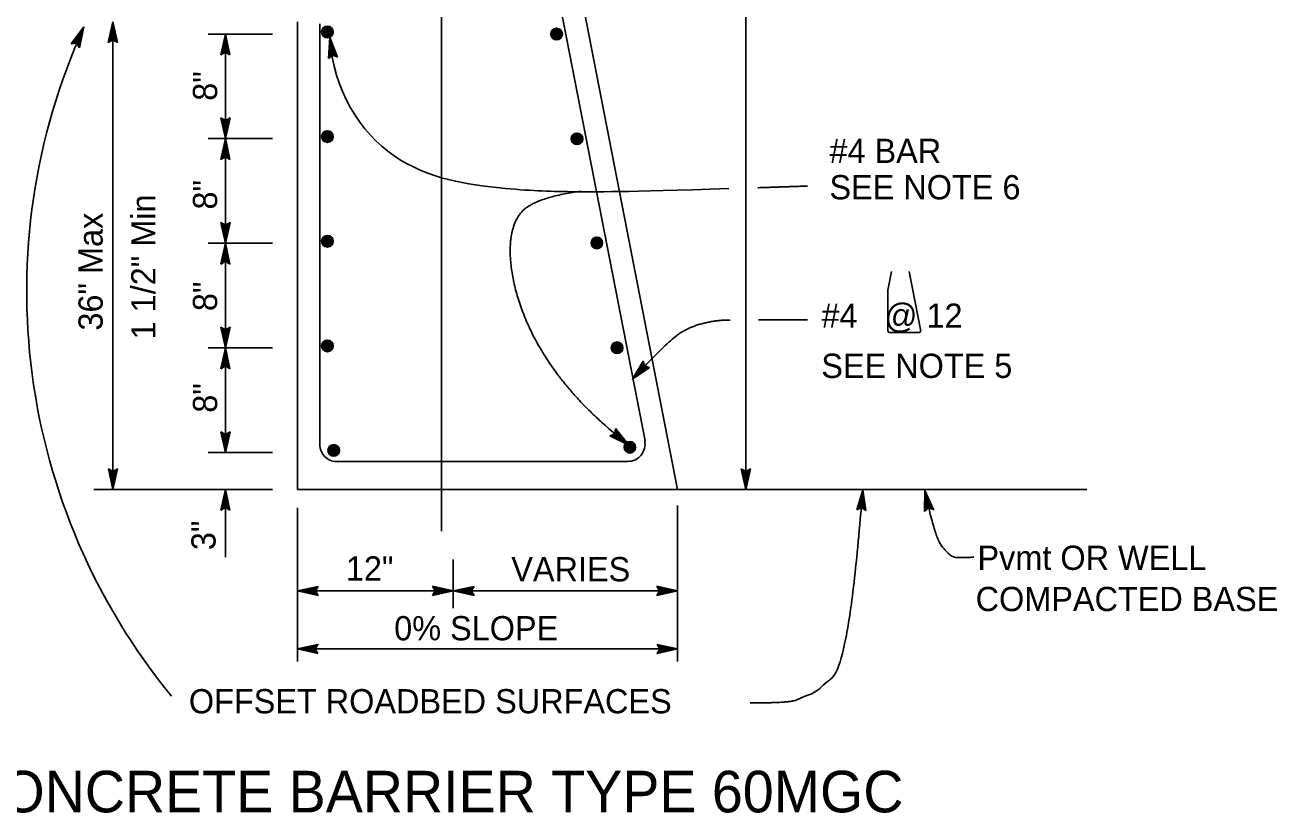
# Model space of a CAD drawing. Extents: x -894 to 866, y -476 to 714.
# Drawn here: x -646.2 to -284.8, y 113.8 to 341.2 of the extents above; entities that cross this region are included whole.
import ezdxf

# ---------------------------------------------------------------- set-up
doc = ezdxf.new("R2010")
doc.units = 0
for name, color, linetype in [('56 Stage 3 Anno', 7, 'Continuous'), ('57 Undefined', 7, 'Continuous'), ('60 Nongeo Data', 7, 'Continuous')]:
    doc.layers.add(name, color=color, linetype=linetype)

msp = doc.modelspace()

# ---------------------------------------------------------------- linework, layer by layer
at = {"layer": '56 Stage 3 Anno'}
for p, q in [((-525.95, 195.2), (-525.95, 549.41)), ((-438.1, 207.2), (-438.1, 510.2)), ((-632.86, 335.82), (-629.16, 340.72)), ((-629.16, 340.72), (-630.43, 334.71)), ((-629.16, 340.72), (-629.16, 340.72)), ((-622.14, 336.2), (-620.8, 342.2)), ((-621.78, 336.42), (-620.8, 340.82)), ((-620.8, 207.2), (-620.8, 342.2)), ((-620.8, 342.2), (-619.47, 336.2)), ((-620.79, 340.81), (-619.83, 336.44)), ((-632.45, 335.87), (-629.73, 339.47)), ((-632.02, 335.93), (-630.3, 338.21)), ((-631.64, 335.95), (-630.88, 336.95)), ((-630.88, 336.95), (-631.13, 335.74)), ((-630.3, 338.21), (-630.9, 335.38)), ((-629.73, 339.46), (-630.66, 335.07)), ((-620.8, 337), (-622.14, 336.2)), ((-622.14, 336.2), (-622.14, 336.2)), ((-621.42, 336.65), (-620.8, 339.44)), ((-621.07, 336.83), (-620.8, 338.06)), ((-620.8, 339.44), (-620.17, 336.61)), ((-620.8, 338.06), (-620.53, 336.85)), ((-619.47, 336.2), (-620.8, 337)), ((-619.47, 336.2), (-619.47, 336.2)), ((-574.71, 338.64), (-593.33, 338.64)), ((-589.69, 332.64), (-588.35, 338.64)), ((-589.34, 332.86), (-588.35, 337.26)), ((-588.35, 338.64), (-588.35, 308.45)), ((-588.35, 338.64), (-588.35, 338.64)), ((-588.35, 338.64), (-587.02, 332.64)), ((-588.35, 337.25), (-587.38, 332.88)), ((-558.58, 331.56), (-558.22, 337.69)), ((-558.27, 331.83), (-558, 336.33)), ((-558.22, 337.69), (-558.22, 337.69)), ((-558.22, 337.69), (-555.95, 331.98)), ((-557.99, 336.32), (-556.34, 332.15)), ((-631.31, 335.99), (-632.86, 335.82)), ((-632.86, 335.82), (-632.86, 335.82)), ((-630.43, 334.71), (-631.31, 335.99)), ((-630.43, 334.71), (-630.43, 334.71)), ((-588.35, 333.44), (-589.69, 332.64)), ((-589.69, 332.64), (-589.69, 332.64)), ((-588.98, 333.09), (-588.35, 335.88)), ((-588.63, 333.27), (-588.36, 334.5)), ((-588.36, 334.5), (-588.09, 333.29)), ((-588.35, 335.88), (-587.73, 333.06)), ((-587.02, 332.64), (-588.35, 333.44)), ((-587.02, 332.64), (-587.02, 332.64)), ((-557.39, 332.56), (-558.58, 331.56)), ((-557.95, 332.11), (-557.78, 334.96)), ((-557.78, 334.96), (-556.71, 332.27)), ((-557.64, 332.34), (-557.56, 333.6)), ((-557.56, 333.6), (-557.1, 332.45)), ((-555.95, 331.98), (-557.39, 332.56)), ((-558.58, 331.56), (-558.58, 331.56)), ((-555.95, 331.98), (-555.95, 331.98)), ((-588.35, 308.45), (-589.68, 314.45)), ((-589.68, 314.45), (-589.68, 314.45)), ((-589.68, 314.45), (-588.35, 313.65)), ((-588.35, 313.65), (-587.01, 314.45)), ((-587.01, 314.45), (-588.35, 308.45)), ((-587.01, 314.45), (-587.01, 314.45)), ((-588.36, 309.84), (-589.32, 314.22)), ((-588.35, 311.21), (-588.98, 314.04)), ((-588.35, 312.59), (-588.62, 313.8)), ((-587.37, 314.23), (-588.35, 309.83)), ((-587.73, 314), (-588.35, 311.21)), ((-588.07, 313.82), (-588.35, 312.59)), ((-574.71, 308.45), (-593.33, 308.45)), ((-589.69, 302.45), (-588.35, 308.45)), ((-588.35, 308.45), (-588.35, 278.26)), ((-588.35, 308.45), (-588.35, 308.45)), ((-588.35, 308.45), (-588.35, 308.45)), ((-588.35, 308.45), (-587.02, 302.45)), ((-589.34, 302.67), (-588.35, 307.07)), ((-588.98, 302.9), (-588.35, 305.69)), ((-588.63, 303.08), (-588.36, 304.31)), ((-588.36, 304.31), (-588.09, 303.1)), ((-588.35, 307.06), (-587.38, 302.69)), ((-588.35, 305.69), (-587.73, 302.86)), ((-588.35, 303.25), (-589.69, 302.45)), ((-589.69, 302.45), (-589.69, 302.45)), ((-587.02, 302.45), (-588.35, 303.25)), ((-587.02, 302.45), (-587.02, 302.45)), ((-588.35, 278.26), (-589.68, 284.26)), ((-589.68, 284.26), (-589.68, 284.26)), ((-589.68, 284.26), (-588.35, 283.46)), ((-588.36, 279.65), (-589.32, 284.02)), ((-588.35, 281.02), (-588.98, 283.85)), ((-588.35, 282.4), (-588.62, 283.61)), ((-588.35, 283.46), (-587.01, 284.26)), ((-587.01, 284.26), (-588.35, 278.26)), ((-587.37, 284.04), (-588.35, 279.64)), ((-587.73, 283.81), (-588.35, 281.02)), ((-588.07, 283.63), (-588.35, 282.4)), ((-587.01, 284.26), (-587.01, 284.26)), ((-574.71, 278.26), (-593.33, 278.26)), ((-589.69, 272.26), (-588.35, 278.26)), ((-588.35, 278.26), (-588.35, 248.06)), ((-588.35, 278.26), (-588.35, 278.26)), ((-588.35, 278.26), (-588.35, 278.26)), ((-588.35, 278.26), (-587.02, 272.26)), ((-589.34, 272.47), (-588.35, 276.88)), ((-588.98, 272.71), (-588.35, 275.49)), ((-588.35, 276.87), (-587.38, 272.49)), ((-588.35, 275.49), (-587.73, 272.67)), ((-588.35, 273.06), (-589.69, 272.26)), ((-589.69, 272.26), (-589.69, 272.26)), ((-588.63, 272.88), (-588.36, 274.11)), ((-588.36, 274.11), (-588.09, 272.9)), ((-587.02, 272.26), (-588.35, 273.06)), ((-587.02, 272.26), (-587.02, 272.26)), ((-588.35, 248.06), (-589.68, 254.06)), ((-589.68, 254.06), (-589.68, 254.06)), ((-589.68, 254.06), (-588.35, 253.26)), ((-588.36, 249.46), (-589.32, 253.83)), ((-588.35, 250.83), (-588.98, 253.65)), ((-588.35, 252.21), (-588.62, 253.42)), ((-588.35, 253.26), (-587.01, 254.06)), ((-587.01, 254.06), (-588.35, 248.06)), ((-587.37, 253.85), (-588.35, 249.44)), ((-587.73, 253.61), (-588.35, 250.83)), ((-588.07, 253.44), (-588.35, 252.21)), ((-587.01, 254.06), (-587.01, 254.06)), ((-574.71, 248.06), (-593.33, 248.06)), ((-589.69, 242.06), (-588.35, 248.06)), ((-589.34, 242.28), (-588.35, 246.69)), ((-588.35, 248.06), (-588.35, 217.87)), ((-588.35, 248.06), (-588.35, 248.06)), ((-588.35, 248.06), (-588.35, 248.06)), ((-588.35, 248.06), (-587.02, 242.06)), ((-588.35, 246.67), (-587.38, 242.3)), ((-588.35, 242.86), (-589.69, 242.06)), ((-588.98, 242.52), (-588.35, 245.3)), ((-588.63, 242.69), (-588.36, 243.92)), ((-588.36, 243.92), (-588.09, 242.71)), ((-588.35, 245.3), (-587.73, 242.48)), ((-587.02, 242.06), (-588.35, 242.86)), ((-589.69, 242.06), (-589.69, 242.06)), ((-587.02, 242.06), (-587.02, 242.06)), ((-475.93, 223.25), (-475.73, 224.8)), ((-475.78, 224.38), (-472.93, 220.88)), ((-475.73, 224.8), (-475.73, 224.8)), ((-475.73, 224.8), (-471.85, 220.03)), ((-588.35, 217.87), (-589.68, 223.87)), ((-589.68, 223.87), (-589.68, 223.87)), ((-589.68, 223.87), (-588.35, 223.07)), ((-588.36, 219.26), (-589.32, 223.64)), ((-588.35, 220.64), (-588.98, 223.46)), ((-588.35, 222.02), (-588.62, 223.23)), ((-588.35, 223.07), (-587.01, 223.87)), ((-587.01, 223.87), (-588.35, 217.87)), ((-587.37, 223.66), (-588.35, 219.25)), ((-587.73, 223.42), (-588.35, 220.64)), ((-588.07, 223.25), (-588.35, 222.02)), ((-587.01, 223.87), (-587.01, 223.87)), ((-477.38, 222.7), (-475.93, 223.25)), ((-471.85, 220.03), (-477.38, 222.7)), ((-477.38, 222.7), (-477.38, 222.7)), ((-472.95, 220.89), (-476.98, 222.84)), ((-474.02, 221.74), (-476.62, 223)), ((-475.1, 222.6), (-476.22, 223.14)), ((-475.9, 223.58), (-475.1, 222.6)), ((-475.82, 223.96), (-474.02, 221.74)), ((-574.71, 217.87), (-593.33, 217.87)), ((-588.35, 217.87), (-588.35, 217.87)), ((-471.85, 220.03), (-471.85, 220.03)), ((-620.8, 207.2), (-622.13, 213.2)), ((-622.13, 213.2), (-622.13, 213.2)), ((-622.13, 213.2), (-620.8, 212.4)), ((-620.8, 208.59), (-621.77, 212.97)), ((-620.79, 209.96), (-621.42, 212.79)), ((-620.79, 211.34), (-621.06, 212.55)), ((-620.8, 212.4), (-619.46, 213.2)), ((-619.46, 213.2), (-620.8, 207.2)), ((-619.81, 212.98), (-620.8, 208.58)), ((-620.17, 212.75), (-620.79, 209.96)), ((-620.52, 212.57), (-620.79, 211.34)), ((-619.46, 213.2), (-619.46, 213.2)), ((-438.1, 207.2), (-439.43, 213.2)), ((-439.43, 213.2), (-439.43, 213.2)), ((-439.43, 213.2), (-438.1, 212.4)), ((-438.1, 208.59), (-439.07, 212.97)), ((-438.09, 209.96), (-438.72, 212.79)), ((-438.09, 211.34), (-438.36, 212.55)), ((-438.1, 212.4), (-436.76, 213.2)), ((-436.76, 213.2), (-438.1, 207.2)), ((-437.11, 212.98), (-438.09, 208.58)), ((-437.47, 212.75), (-438.09, 209.96)), ((-437.82, 212.57), (-438.09, 211.34)), ((-436.76, 213.2), (-436.76, 213.2)), ((-574.71, 207.2), (-626.32, 207.2)), ((-620.8, 207.2), (-620.8, 207.2)), ((-589.69, 201.2), (-588.35, 207.2)), ((-588.35, 207.2), (-588.35, 187.68)), ((-588.35, 207.2), (-588.35, 207.2)), ((-588.35, 207.2), (-587.02, 201.2)), ((-438.1, 207.2), (-438.1, 207.2)), ((-589.34, 201.42), (-588.35, 205.82)), ((-588.98, 201.65), (-588.35, 204.44)), ((-588.63, 201.83), (-588.36, 203.06)), ((-588.36, 203.06), (-588.09, 201.85)), ((-588.35, 205.81), (-587.38, 201.44)), ((-588.35, 204.44), (-587.73, 201.61)), ((-457.83, 202.58), (-457.83, 157.56)), ((-588.35, 202), (-589.69, 201.2)), ((-589.69, 201.2), (-589.69, 201.2)), ((-587.02, 201.2), (-588.35, 202)), ((-587.02, 201.2), (-587.02, 201.2)), ((-567.57, 201.93), (-567.57, 157.56)), ((-522.57, 186.95), (-522.57, 172.9)), ((-567.57, 177.9), (-561.57, 179.23)), ((-522.57, 177.9), (-567.57, 177.9)), ((-561.57, 176.56), (-567.57, 177.9)), ((-567.57, 177.9), (-567.57, 177.9)), ((-561.78, 176.92), (-566.19, 177.9)), ((-566.17, 177.9), (-561.8, 178.87)), ((-564.8, 177.9), (-561.98, 178.52)), ((-562.02, 177.28), (-564.8, 177.9)), ((-563.42, 177.9), (-562.21, 178.17)), ((-562.19, 177.62), (-563.42, 177.9)), ((-561.57, 179.23), (-562.37, 177.9)), ((-562.37, 177.9), (-561.57, 176.56)), ((-561.57, 179.23), (-561.57, 179.23)), ((-527.77, 177.9), (-528.57, 179.24)), ((-528.57, 179.24), (-528.57, 179.24)), ((-528.57, 179.24), (-522.57, 177.9)), ((-522.57, 177.9), (-528.57, 176.57)), ((-528.57, 176.57), (-527.77, 177.9)), ((-528.35, 178.88), (-523.95, 177.9)), ((-523.96, 177.9), (-528.33, 176.93)), ((-525.33, 177.9), (-528.15, 177.28)), ((-528.12, 178.53), (-525.33, 177.9)), ((-527.94, 178.18), (-526.71, 177.9)), ((-526.71, 177.9), (-527.92, 177.64)), ((-522.57, 177.9), (-516.57, 179.23)), ((-457.83, 177.9), (-522.57, 177.9)), ((-516.57, 176.56), (-522.57, 177.9)), ((-522.57, 177.9), (-522.57, 177.9)), ((-522.57, 177.9), (-522.57, 177.9)), ((-516.78, 176.92), (-521.19, 177.9)), ((-521.17, 177.9), (-516.8, 178.87)), ((-519.8, 177.9), (-516.98, 178.52)), ((-517.02, 177.28), (-519.8, 177.9)), ((-518.42, 177.9), (-517.21, 178.17)), ((-517.19, 177.62), (-518.42, 177.9)), ((-516.57, 179.23), (-517.37, 177.9)), ((-517.37, 177.9), (-516.57, 176.56)), ((-516.57, 179.23), (-516.57, 179.23)), ((-463.03, 177.9), (-463.83, 179.24)), ((-463.83, 179.24), (-463.83, 179.24)), ((-463.83, 179.24), (-457.83, 177.9)), ((-457.83, 177.9), (-463.83, 176.57)), ((-463.83, 176.57), (-463.03, 177.9)), ((-463.61, 178.88), (-459.21, 177.9)), ((-459.22, 177.9), (-463.59, 176.93)), ((-460.59, 177.9), (-463.42, 177.28)), ((-463.38, 178.53), (-460.59, 177.9)), ((-463.2, 178.18), (-461.97, 177.9)), ((-461.97, 177.9), (-463.18, 177.64)), ((-457.83, 177.9), (-457.83, 177.9)), ((-561.57, 176.56), (-561.57, 176.56)), ((-528.57, 176.57), (-528.57, 176.57)), ((-516.57, 176.56), (-516.57, 176.56)), ((-463.83, 176.57), (-463.83, 176.57)), ((-457.83, 161.16), (-567.57, 161.16))]:
    msp.add_line(p, q, dxfattribs=at)
for points in [[(-465.88, 242.42), (-470.88, 239), (-467.8, 244.21), (-467.69, 243.82), (-469.94, 240.01), (-466.28, 242.5), (-466.67, 242.59), (-469.02, 240.99), (-467.58, 243.43), (-467.46, 243.04), (-468.09, 241.98), (-467.07, 242.68), (-467.38, 242.74), (-467.8, 244.21), (-467.38, 242.74)], [(-406.11, 201.35), (-404.33, 207.13), (-403.49, 201.14), (-403.82, 201.38), (-404.44, 205.77), (-405.75, 201.53), (-405.38, 201.71), (-404.55, 204.42), (-404.16, 201.62), (-404.49, 201.86), (-404.66, 203.07), (-405.02, 201.89), (-404.74, 202.03), (-403.49, 201.14), (-404.74, 202.03)], [(-386.51, 200.83), (-386.47, 206.88), (-383.94, 201.39), (-384.32, 201.52), (-386.18, 205.54), (-386.21, 201.11), (-385.91, 201.39), (-385.9, 204.22), (-384.71, 201.65), (-385.09, 201.78), (-385.61, 202.9), (-385.61, 201.66), (-385.38, 201.88), (-383.94, 201.39), (-385.38, 201.88)], [(-561.66, 159.84), (-567.57, 161.16), (-561.66, 162.46), (-561.87, 162.12), (-566.2, 161.16), (-561.87, 160.19), (-562.08, 160.53), (-564.85, 161.15), (-562.08, 161.77), (-562.29, 161.42), (-563.49, 161.15), (-562.29, 160.88), (-562.45, 161.16), (-561.66, 162.46), (-562.45, 161.16)], [(-561.66, 159.84), (-567.57, 161.16), (-561.66, 162.46), (-561.87, 162.12), (-566.2, 161.16), (-561.87, 160.19), (-562.08, 160.53), (-564.85, 161.15), (-562.08, 161.77), (-562.29, 161.42), (-563.49, 161.15), (-562.29, 160.88), (-562.45, 161.16), (-561.66, 162.46), (-562.45, 161.16)], [(-463.73, 162.47), (-457.83, 161.16), (-463.73, 159.85), (-463.52, 160.19), (-459.2, 161.15), (-463.52, 162.12), (-463.32, 161.78), (-460.55, 161.16), (-463.31, 160.54), (-463.1, 160.89), (-461.91, 161.16), (-463.11, 161.43), (-462.95, 161.16), (-463.73, 159.85), (-462.95, 161.16)], [(-463.73, 162.47), (-457.83, 161.16), (-463.73, 159.85), (-463.52, 160.19), (-459.2, 161.15), (-463.52, 162.12), (-463.32, 161.78), (-460.55, 161.16), (-463.31, 160.54), (-463.1, 160.89), (-461.91, 161.16), (-463.11, 161.43), (-462.95, 161.16), (-463.73, 159.85), (-462.95, 161.16)]]:
    msp.add_lwpolyline(points, close=True, dxfattribs=at)
msp.add_arc((-461.33, 264.43), 184.36, 155.5532, 219.3634, dxfattribs=at)
for points, degree in [([(-558.22, 337.69), (-557.14, 322.29), (-541.77, 298.25), (-505.83, 293.54), (-489.96, 293.07), (-473.39, 293.05), (-443.05, 294.02)], 3), ([(-471.85, 220.03), (-483.27, 228.84), (-497.9, 247.18), (-505.58, 265.78), (-506.57, 282.38), (-499.88, 291.31), (-485.75, 293.29)], 2), ([(-434.68, 294.29), (-430.31, 294.43), (-425.53, 294.6), (-420.31, 294.78)], 2), ([(-470.88, 239), (-460.22, 250.41), (-453.77, 254.37), (-446.33, 256.11), (-442.62, 256.11)], 2), ([(-434.44, 256.11), (-424.02, 256.11), (-422.54, 256.11), (-420.8, 256.11), (-420.31, 256.11)], 2), ([(-404.33, 207.13), (-408.23, 158.02), (-417.56, 148.69), (-421, 147.62), (-425.39, 145.48), (-436.84, 145.65)], 2), ([(-386.47, 206.88), (-383.5, 193.22), (-379.71, 188.59), (-377.93, 187.52), (-376.15, 187.52), (-372.35, 187.64)], 2)]:
    msp.add_open_spline(points, degree=degree, dxfattribs=at)
at = {"layer": '57 Undefined'}
for p, q in [((-396.05, 270.11), (-397.09, 264.72)), ((-390.95, 270.11), (-387.62, 252.93)), ((-397.11, 264.74), (-397.11, 252.96)), ((-389.92, 264.74), (-389.89, 264.7)), ((-396.76, 252.5), (-388.03, 252.5)), ((-523.13, 177.9), (-521.84, 177.9))]:
    msp.add_line(p, q, dxfattribs=at)
for centre, start, end in [((-396.62, 252.98), 180, 270), ((-388.12, 252.98), 270, 10.9929)]:
    msp.add_arc(centre, 0.48, start, end, dxfattribs=at)
at = {"layer": '60 Nongeo Data'}
for p, q in [((-457.83, 207.2), (-516.16, 506.2)), ((-467.19, 221.26), (-501.33, 396.2)), ((-567.57, 207.2), (-567.57, 342.2)), ((-561.07, 341.57), (-561.07, 219.7)), ((-555.88, 215.29), (-472.21, 215.29)), ((-567.57, 207.2), (-339.65, 207.2))]:
    msp.add_line(p, q, dxfattribs=at)
for centre, radius in [((-558.89, 339.23), 1.68), ((-558.89, 339.23), 1.55), ((-558.89, 339.23), 1.41), ((-558.89, 339.23), 1.28), ((-558.89, 339.23), 1.14), ((-558.89, 339.23), 1.01), ((-558.89, 339.23), 0.874), ((-558.89, 339.23), 0.739), ((-558.89, 339.23), 0.605), ((-558.89, 339.23), 0.47), ((-492.75, 338.64), 1.68), ((-492.75, 338.64), 1.55), ((-492.75, 338.64), 1.41), ((-492.75, 338.64), 1.28), ((-492.75, 338.64), 1.14), ((-558.89, 339.23), 0.336), ((-558.89, 339.23), 0.202), ((-558.89, 339.23), 0.0672), ((-492.75, 338.64), 1.01), ((-492.75, 338.64), 0.874), ((-492.75, 338.64), 0.739), ((-492.75, 338.64), 0.605), ((-492.75, 338.64), 0.47), ((-492.75, 338.64), 0.336), ((-492.75, 338.64), 0.202), ((-492.75, 338.64), 0.0672), ((-558.89, 309.04), 1.68), ((-558.89, 309.04), 1.55), ((-558.89, 309.04), 1.41), ((-558.89, 309.04), 1.28), ((-558.89, 309.04), 1.14), ((-558.89, 309.04), 1.01), ((-558.89, 309.04), 0.874), ((-558.89, 309.04), 0.739), ((-558.89, 309.04), 0.605), ((-558.89, 309.04), 0.47), ((-558.89, 309.04), 0.336), ((-558.89, 309.04), 0.202), ((-558.89, 309.04), 0.0672), ((-486.86, 308.4), 1.68), ((-486.86, 308.4), 1.55), ((-486.86, 308.4), 1.41), ((-486.86, 308.4), 1.28), ((-486.86, 308.4), 1.14), ((-486.86, 308.4), 1.01), ((-486.86, 308.4), 0.874), ((-486.86, 308.4), 0.739), ((-486.86, 308.4), 0.605), ((-486.86, 308.4), 0.47), ((-486.86, 308.4), 0.336), ((-486.86, 308.4), 0.202), ((-486.86, 308.4), 0.0672), ((-558.89, 278.84), 1.68), ((-558.89, 278.84), 1.55), ((-558.89, 278.84), 1.41), ((-558.89, 278.84), 1.28), ((-558.89, 278.84), 1.14), ((-558.89, 278.84), 1.01), ((-558.89, 278.84), 0.874), ((-558.89, 278.84), 0.739), ((-558.89, 278.84), 0.605), ((-558.89, 278.84), 0.47), ((-558.89, 278.84), 0.336), ((-558.89, 278.84), 0.202), ((-558.89, 278.84), 0.0672), ((-481.13, 278.35), 1.68), ((-481.13, 278.35), 1.55), ((-481.13, 278.35), 1.41), ((-481.13, 278.35), 1.28), ((-481.13, 278.35), 1.14), ((-481.13, 278.35), 1.01), ((-481.13, 278.35), 0.874), ((-481.13, 278.35), 0.739), ((-481.13, 278.35), 0.605), ((-481.13, 278.35), 0.47), ((-481.13, 278.35), 0.336), ((-481.13, 278.35), 0.202), ((-481.13, 278.35), 0.0672), ((-558.89, 248.65), 1.68), ((-558.89, 248.65), 1.55), ((-558.89, 248.65), 1.41), ((-558.89, 248.65), 1.28), ((-558.89, 248.65), 1.14), ((-558.89, 248.65), 1.01), ((-558.89, 248.65), 0.874), ((-558.89, 248.65), 0.739), ((-475.29, 248.1), 1.68), ((-475.29, 248.1), 1.55), ((-475.29, 248.1), 1.41), ((-475.29, 248.1), 1.28), ((-558.89, 248.65), 0.605), ((-558.89, 248.65), 0.47), ((-558.89, 248.65), 0.336), ((-558.89, 248.65), 0.202), ((-558.89, 248.65), 0.0672), ((-475.29, 248.1), 1.14), ((-475.29, 248.1), 1.01), ((-475.29, 248.1), 0.874), ((-475.29, 248.1), 0.739), ((-475.29, 248.1), 0.605), ((-475.29, 248.1), 0.47), ((-475.29, 248.1), 0.336), ((-475.29, 248.1), 0.202), ((-475.29, 248.1), 0.0672), ((-471.6, 219.4), 1.68), ((-471.6, 219.4), 1.55), ((-471.6, 219.4), 1.41), ((-471.6, 219.4), 1.28), ((-471.6, 219.4), 1.14), ((-557.08, 218.46), 1.68), ((-557.08, 218.46), 1.55), ((-557.08, 218.46), 1.41), ((-557.08, 218.46), 1.28), ((-557.08, 218.46), 1.14), ((-557.08, 218.46), 1.01), ((-557.08, 218.46), 0.874), ((-557.08, 218.46), 0.739), ((-557.08, 218.46), 0.605), ((-557.08, 218.46), 0.47), ((-557.08, 218.46), 0.336), ((-557.08, 218.46), 0.202), ((-557.08, 218.46), 0.0672), ((-471.6, 219.4), 1.01), ((-471.6, 219.4), 0.874), ((-471.6, 219.4), 0.739), ((-471.6, 219.4), 0.605), ((-471.6, 219.4), 0.47), ((-471.6, 219.4), 0.336), ((-471.6, 219.4), 0.202), ((-471.6, 219.4), 0.0672)]:
    msp.add_circle(centre, radius, dxfattribs=at)
for centre, radius, start, end in [((-472.21, 220.29), 5, 270, 10.9929), ((-556.27, 220.08), 4.81, 184.5534, 274.5534)]:
    msp.add_arc(centre, radius, start, end, dxfattribs=at)

# ---------------------------------------------------------------- texts
at = {"layer": '57 Undefined'}
for s, p in [('8"', (-590.73, 319.38)), ('8"', (-590.73, 288)), ('1 1/2" Min', (-608.53, 250.52)), ('36" Max', (-623.76, 253.05)), ('8"', (-590.73, 258.67)), ('8"', (-590.73, 229.35)), ('3"', (-591.18, 189.68))]:
    msp.add_text(s, height=7, rotation=90, dxfattribs=at).set_placement(p)
for s, height, p in [('#4 BAR', 7, (-413.98, 301.43)), ('SEE NOTE 6', 7, (-413.98, 290.93)), ('#4   @ 12', 7, (-416.29, 253.86)), ('SEE NOTE 5', 7, (-416.34, 239.38)), ('12"', 7, (-553.57, 180.9)), ('Pvmt OR WELL', 7, (-371.25, 183.99)), ('VARIES', 7, (-505.82, 180.68)), ('COMPACTED BASE', 7, (-371.79, 172.09)), ('0% SLOPE', 7, (-539.62, 163.65)), ('OFFSET ROADBED SURFACES', 7, (-598.9, 142.58)), ('CONCRETE BARRIER TYPE 60MGC', 12, (-664.58, 114))]:
    msp.add_text(s, height=height, dxfattribs=at).set_placement(p)

doc.saveas('drawing.dxf')
